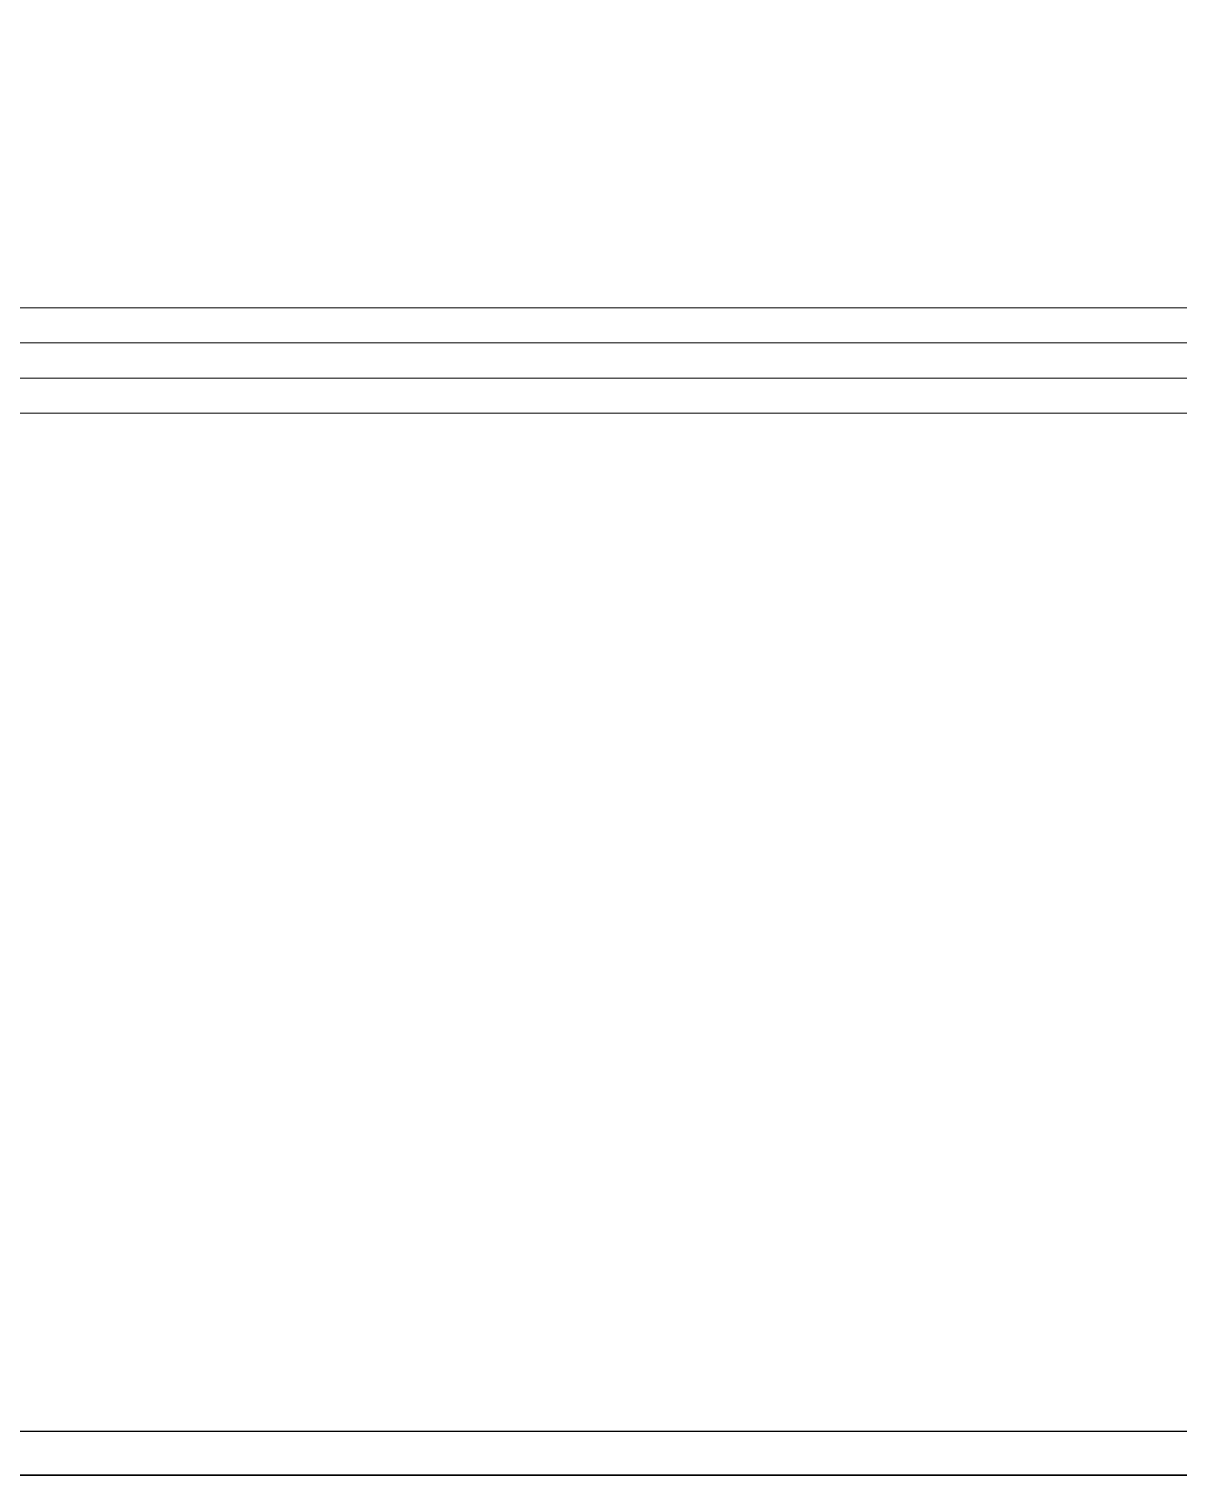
# Model space of a CAD drawing. Header units: millimetres. Extents: x -701 to 470890, y -446843 to -116129.
# Drawn here: x 228330 to 229639, y -225028 to -223380 of the extents above; entities that cross this region are included whole.
import ezdxf

# ---------------------------------------------------------------- set-up
doc = ezdxf.new("R2010")
doc.units = ezdxf.units.MM
doc.layers.get('Defpoints').update_dxf_attribs({"color": 250, "lineweight": 0})
doc.layers.add('Kucni_broj', color=2, linetype='Continuous', plot=False)
doc.layers.add('SAST_Linija sastavnice', color=255, linetype='Continuous', plot=False)

msp = doc.modelspace()

# ---------------------------------------------------------------- linework, layer by layer
at = {"layer": 'Defpoints', "linetype": 'ByBlock', "ltscale": 5}
for points in [[(226621.36, -223698.01), (229851.02, -223698.01)], [(226621.36, -223738.01), (229851.02, -223738.01)], [(226621.36, -223778.01), (229851.02, -223778.01)], [(226621.36, -223818.01), (229851.02, -223818.01)]]:
    msp.add_lwpolyline(points, dxfattribs=at)
at = {"layer": 'Kucni_broj'}
for points in [[(225597.02, -220827.75), (231537.02, -220827.75), (231537.02, -225027.75), (225597.02, -225027.75)], [(225597.02, -225027.75), (231537.02, -225027.75), (231537.02, -220827.75), (225597.02, -220827.75)]]:
    msp.add_lwpolyline(points, close=True, dxfattribs=at)
at = {"layer": 'SAST_Linija sastavnice'}
msp.add_lwpolyline([(225849.02, -224977.75), (231487.02, -224977.75), (231487.02, -220877.75), (225849.02, -220877.75)], close=True, dxfattribs=at)

doc.saveas('drawing.dxf')
